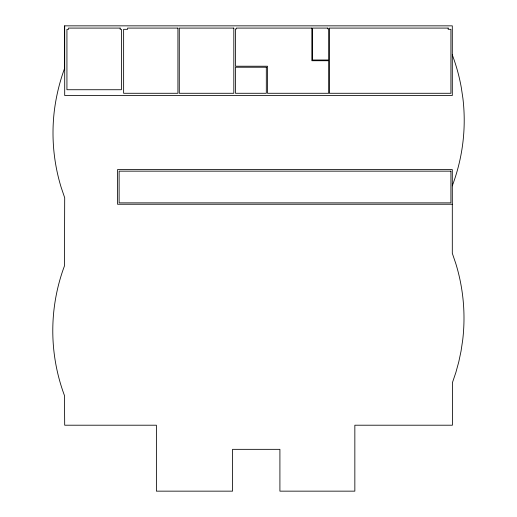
<?xml version="1.0" encoding="UTF-8"?>
<svg xmlns="http://www.w3.org/2000/svg" width="517" height="517" viewBox="0 0 517 517"><rect width="100%" height="100%" fill="white"/><g stroke="black" fill="none" stroke-linecap="round" stroke-linejoin="round"><path stroke-width="0.78" d="M64.696 68.07C59.623 81.899 56.133 96.285 54.317 110.903A185.693 185.693 0 0 0 61.148 187.316L64.696 197.785L64.476 265.88A185.693 185.693 0 0 0 64.476 395.563L64.696 425.207L156.386 425.207L156.386 491.15L232.547 491.15L232.547 449.338L279.91 449.338L279.91 491.15L354.843 491.15L354.843 425.207L452.407 425.207L452.407 382.683L455.852 372.518L458.773 361.874L461.048 351.075L462.683 340.16A185.693 185.693 0 0 0 455.852 263.741L452.304 253.272L452.304 169.589L117.546 169.589L117.546 204.247L452.304 204.247M452.304 185.842L452.524 185.176A185.693 185.693 0 0 0 462.902 98.308L461.267 87.392A185.693 185.693 0 0 0 452.524 55.493L452.304 54.834M64.696 25.85L64.696 95.516L452.304 95.516L452.304 25.85L64.593 25.85L64.593 68.38M120.164 28.086L68.541 28.086L68.541 29.32L66.932 29.32L66.932 89.732L121.398 89.732L121.398 29.32L120.164 29.32L120.164 28.086M177.926 28.086L127.621 28.086L127.621 29.32L123.634 29.32L123.634 93.28L177.926 93.28L177.926 28.086M233.82 28.086L179.289 28.086L179.289 93.28L233.82 93.28L233.82 28.086M311.861 28.086L236.347 28.086L236.347 28.978L235.455 28.978L235.455 66.221L267.509 66.221L267.509 93.28L328.696 93.28L328.696 60.728L311.861 60.728L311.861 28.086M327.881 28.086L312.572 28.086L312.572 60.011L328.696 60.011L328.696 28.9L327.881 28.9L327.881 28.086M448.181 28.086L329.368 28.086L329.368 93.28L450.921 93.28L450.921 29.307L448.181 29.307L448.181 28.086M266.313 67.229L235.455 67.229L235.455 93.28L266.313 93.28L266.313 67.229M450.921 171.153L119.117 171.153L119.117 202.871L450.921 202.871L450.921 171.153"/></g></svg>
